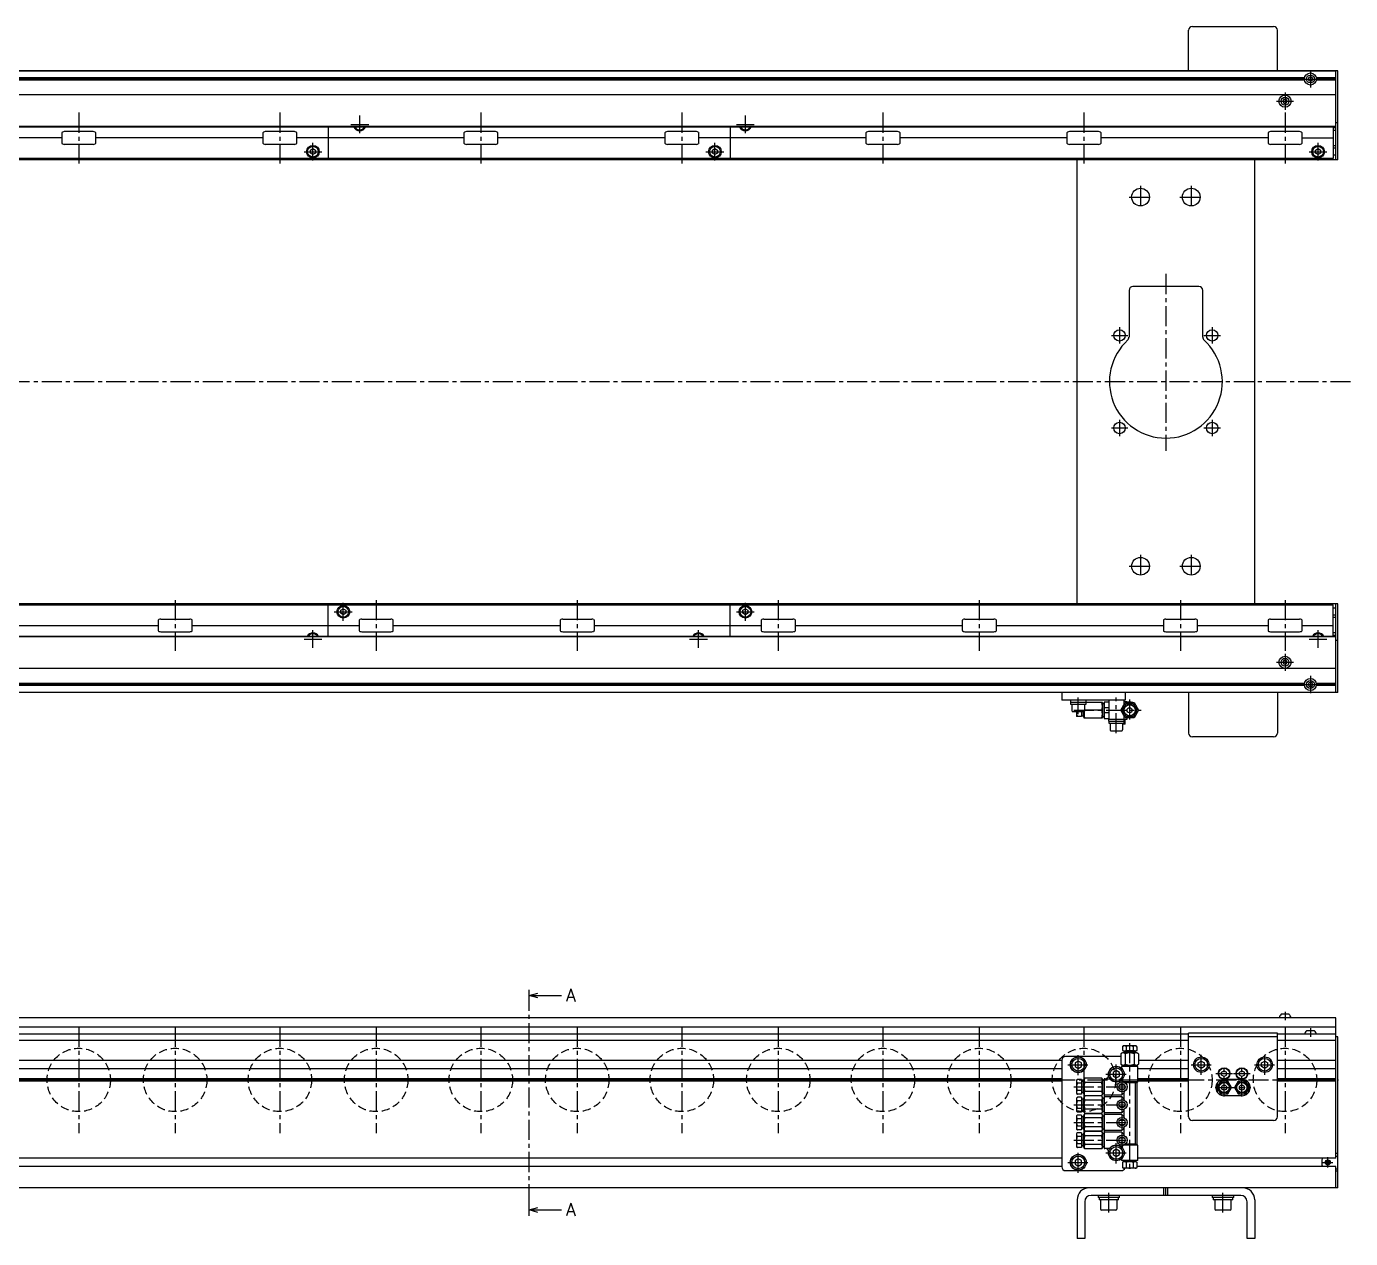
# Model space of a CAD drawing. Extents: x -10 to 3340, y -8 to 1001.
# Drawn here: x 1639 to 2683, y 28 to 983 of the extents above; entities that cross this region are included whole.
import ezdxf

# ---------------------------------------------------------------- set-up
doc = ezdxf.new("R2010")
doc.units = 0
doc.header["$LTSCALE"] = 0.5
doc.linetypes.add('CENTER', pattern=[50.8, 31.75, -6.35, 6.35, -6.35])
doc.linetypes.add('DASHED', pattern=[19.05, 12.7, -6.35])
for name, color, linetype in [('MSM_CENTER', 1, 'CENTER'), ('MSM_CONTINUOUS', 7, 'CONTINUOUS'), ('MSM_DASHED', 4, 'DASHED'), ('MSM_PART_NUMBER', 7, 'CONTINUOUS')]:
    doc.layers.add(name, color=color, linetype=linetype)
doc.styles.get("Standard").update_dxf_attribs({"font": 'txt.shx', "height": 10, "bigfont": 'bigfont.shx'})

# ---------------------------------------------------------------- blocks, each defined once
blk = doc.blocks.new('*U88')
at = {"layer": 'MSM_PART_NUMBER'}
blk.add_text('A', height=10, dxfattribs=at).set_placement((2064.3, 214.9))
blk = doc.blocks.new('*U89')
at = {"layer": 'MSM_PART_NUMBER'}
blk.add_text('A', height=10, dxfattribs=at).set_placement((2064.3, 45.9))

msp = doc.modelspace()

# ---------------------------------------------------------------- linework, layer by layer
at = {"layer": 'MSM_CENTER'}
for p, q in [((2644.5, 942), (2658, 942)), ((2651.2, 948.8), (2651.2, 935.3)), ((2631.2, 931.3), (2631.2, 917.8)), ((2624.5, 924.5), (2638, 924.5)), ((1680.2, 915.5), (1680.2, 875.5)), ((1838.8, 915.5), (1838.8, 875.5)), ((1901.7, 899.2), (1901.7, 913.2)), ((1997.2, 915.5), (1997.2, 875.5)), ((2155.7, 915.5), (2155.7, 875.5)), ((2205.8, 899.2), (2205.8, 913.2)), ((2314.2, 915.5), (2314.2, 875.5)), ((2472.7, 915.5), (2472.7, 875.5)), ((2631.2, 915.5), (2631.2, 875.5)), ((1894.8, 906.2), (1908.8, 906.2)), ((2198.8, 906.2), (2212.8, 906.2)), ((1864.8, 877.7), (1864.8, 891.8)), ((2181.8, 877.7), (2181.8, 891.8)), ((2657.3, 877.7), (2657.3, 891.8)), ((1857.8, 884.7), (1871.8, 884.7)), ((2174.7, 884.7), (2188.8, 884.7)), ((2650.2, 884.7), (2664.3, 884.7)), ((2517.3, 857.9), (2517.3, 839.9)), ((2557.3, 857.9), (2557.3, 839.9)), ((2508.3, 848.9), (2526.3, 848.9)), ((2548.3, 848.9), (2566.3, 848.9)), ((2537.3, 788.4), (2537.3, 648.9)), ((2500.7, 746.4), (2500.7, 733.4)), ((2573.8, 746.4), (2573.8, 733.4)), ((2494.3, 739.9), (2507.3, 739.9)), ((2567.3, 739.9), (2580.3, 739.9)), ((2682.9, 703.4), (359.8, 703.4)), ((2500.7, 673.4), (2500.7, 660.4)), ((2573.8, 673.4), (2573.8, 660.4)), ((2494.3, 666.9), (2507.3, 666.9)), ((2567.3, 666.9), (2580.3, 666.9)), ((2517.3, 566.9), (2517.3, 548.9)), ((2557.3, 566.9), (2557.3, 548.9)), ((2508.3, 557.9), (2526.3, 557.9)), ((2548.3, 557.9), (2566.3, 557.9)), ((1756.2, 531.3), (1756.2, 491.3)), ((1881.7, 522), (1895.8, 522)), ((1888.8, 515), (1888.8, 529)), ((1914.7, 531.3), (1914.7, 491.3)), ((2073.2, 531.3), (2073.2, 491.3)), ((2198.8, 522), (2212.8, 522)), ((2205.8, 515), (2205.8, 529)), ((2231.7, 531.3), (2231.7, 491.3)), ((2390.2, 531.3), (2390.2, 491.3)), ((2548.7, 531.3), (2548.7, 491.3)), ((2631.2, 531.3), (2631.2, 491.3)), ((1864.8, 493.5), (1864.8, 507.5)), ((2168.8, 493.5), (2168.8, 507.5)), ((2657.3, 493.5), (2657.3, 507.5)), ((1857.8, 500.5), (1871.8, 500.5)), ((2161.8, 500.5), (2175.8, 500.5)), ((2650.2, 500.5), (2664.3, 500.5)), ((2624.5, 482.2), (2638, 482.2)), ((2631.2, 489), (2631.2, 475.5)), ((2651.2, 471.5), (2651.2, 458)), ((2644.5, 464.7), (2658, 464.7)), ((2468.2, 441.3), (2468.2, 454.4)), ((2498.2, 426.3), (2498.2, 454.4)), ((2508.7, 452.9), (2508.7, 435.9)), ((2464.7, 444.4), (2517.7, 444.4)), ((2035.2, 55), (2035.2, 215)), ((2631.2, 206.8), (2631.2, 200)), ((1680.2, 195), (1680.2, 111)), ((1756.2, 195), (1756.2, 111)), ((1838.8, 195), (1838.8, 111)), ((1914.7, 195), (1914.7, 111)), ((1997.2, 195), (1997.2, 111)), ((2073.2, 195), (2073.2, 111)), ((2155.7, 195), (2155.7, 111)), ((2231.7, 195), (2231.7, 111)), ((2314.2, 195), (2314.2, 111)), ((2390.2, 195), (2390.2, 111)), ((2472.7, 195), (2472.7, 111)), ((2548.7, 195), (2548.7, 111)), ((2631.2, 195), (2631.2, 111)), ((2651.2, 193.8), (2651.2, 187)), ((2508.7, 182), (2508.7, 81.5)), ((2468.2, 156.7), (2468.2, 173.3)), ((2565.2, 156.9), (2565.2, 173.1)), ((2615.2, 156.9), (2615.2, 173.1)), ((2460, 165), (2476.5, 165)), ((2490, 157.5), (2506.5, 157.5)), ((2498.2, 149.2), (2498.2, 165.8)), ((2557.1, 165), (2573.3, 165)), ((2576.7, 158), (2589.8, 158)), ((2583.2, 140), (2583.2, 164.6)), ((2590.7, 158), (2603.8, 158)), ((2597.2, 140), (2597.2, 164.6)), ((2607.1, 165), (2623.3, 165)), ((367.2, 153), (2673.3, 153)), ((2464.7, 147.5), (2508.7, 147.5)), ((2502.7, 141.5), (2502.7, 153.5)), ((2576.2, 147), (2604.3, 147)), ((2502.7, 127.5), (2502.7, 139.5)), ((2464.7, 133.5), (2508.7, 133.5)), ((2502.7, 113.5), (2502.7, 125.5)), ((2464.7, 119.5), (2508.7, 119.5)), ((2464.7, 105.5), (2508.7, 105.5)), ((2502.7, 99.5), (2502.7, 111.5)), ((2468.2, 79.7), (2468.2, 96.3)), ((2490, 95.5), (2506.5, 95.5)), ((2498.2, 87.2), (2498.2, 103.8)), ((2460, 88), (2476.5, 88)), ((2660.8, 88), (2668.9, 88)), ((2664.9, 84), (2664.9, 92)), ((2492.3, 48.4), (2492.3, 64)), ((2582.3, 48.4), (2582.3, 64))]:
    msp.add_line(p, q, dxfattribs=at)
at = {"layer": 'MSM_CONTINUOUS'}
for p, q in [((2558.2, 983.4), (2622.2, 983.4)), ((2555.2, 948.4), (2555.2, 980.4)), ((2625.2, 948.4), (2625.2, 980.4)), ((2672.9, 948.4), (370.7, 948.4)), ((2671.2, 948.3), (372.2, 948.3)), ((2646.6, 942.9), (396.9, 942.9)), ((2646.6, 941.2), (396.9, 941.2)), ((2646.5, 942), (397, 942)), ((2651.2, 943.8), (2649.8, 942.9)), ((2649.8, 942.9), (2649.8, 941.2)), ((2649.8, 941.2), (2651.2, 940.3)), ((2652.8, 942.9), (2651.2, 943.8)), ((2651.2, 940.3), (2652.8, 941.2)), ((2652.8, 941.2), (2652.8, 942.9)), ((2671.2, 942.9), (2655.9, 942.9)), ((2671.2, 941.2), (2655.9, 941.2)), ((2671.2, 942), (2656, 942)), ((2671.2, 878.4), (2671.2, 948.4)), ((2672.9, 878.4), (2672.9, 948.4)), ((2671.2, 929.5), (372.2, 929.5)), ((2630.4, 926), (2629.5, 924.5)), ((2629.5, 924.5), (2630.4, 923)), ((2630.4, 926), (2632.1, 926)), ((2630.4, 923), (2632.1, 923)), ((2633, 924.5), (2632.1, 926)), ((2632.1, 923), (2633, 924.5)), ((2671.2, 904.1), (372.2, 904.1)), ((2671.2, 904.5), (422.2, 904.5)), ((1666.8, 899.5), (1666.8, 891.5)), ((1691.7, 900.5), (1668.8, 900.5)), ((1693.7, 891.5), (1693.7, 899.5)), ((1825.3, 899.5), (1825.3, 891.5)), ((1850.2, 900.5), (1827.3, 900.5)), ((1852.2, 891.5), (1852.2, 899.5)), ((1876.8, 904.1), (1876.8, 879.4)), ((1901.7, 903.9), (1901.4, 904.1)), ((1902.1, 904.1), (1901.7, 903.9)), ((1983.8, 899.5), (1983.8, 891.5)), ((2008.7, 900.5), (1985.8, 900.5)), ((2010.7, 891.5), (2010.7, 899.5)), ((2142.3, 899.5), (2142.3, 891.5)), ((2167.2, 900.5), (2144.3, 900.5)), ((2169.2, 891.5), (2169.2, 899.5)), ((2193.8, 904.1), (2193.8, 879.4)), ((2205.8, 903.9), (2205.4, 904.1)), ((2206.1, 904.1), (2205.8, 903.9)), ((2300.8, 899.5), (2300.8, 891.5)), ((2325.7, 900.5), (2302.8, 900.5)), ((2327.7, 891.5), (2327.7, 899.5)), ((2459.3, 899.5), (2459.3, 891.5)), ((2484.2, 900.5), (2461.3, 900.5)), ((2486.2, 891.5), (2486.2, 899.5)), ((2617.8, 899.5), (2617.8, 891.5)), ((2642.7, 900.5), (2619.8, 900.5)), ((2644.7, 891.5), (2644.7, 899.5)), ((2669.3, 904.1), (2669.3, 879.4)), ((2671.2, 903.4), (2669.3, 903.4)), ((2671.2, 901.4), (2669.3, 901.4)), ((2672.9, 907.4), (2671.2, 907.4)), ((1666.8, 895.5), (1535.2, 895.5)), ((1691.7, 890.5), (1668.8, 890.5)), ((1825.3, 895.5), (1693.7, 895.5)), ((1850.2, 890.5), (1827.3, 890.5)), ((1983.8, 895.5), (1852.2, 895.5)), ((2008.7, 890.5), (1985.8, 890.5)), ((2142.3, 895.5), (2010.7, 895.5)), ((2167.2, 890.5), (2144.3, 890.5)), ((2300.8, 895.5), (2169.2, 895.5)), ((2325.7, 890.5), (2302.8, 890.5)), ((2459.3, 895.5), (2327.7, 895.5)), ((2484.2, 890.5), (2461.3, 890.5)), ((2617.8, 895.5), (2486.2, 895.5)), ((2642.7, 890.5), (2619.8, 890.5)), ((2644.7, 895.5), (2669.3, 895.5)), ((2671.2, 889.4), (2669.3, 889.4)), ((2671.2, 887.4), (2669.3, 887.4)), ((2669.3, 879.4), (450.3, 879.4)), ((2672.9, 878.4), (450.3, 878.4)), ((1862.8, 885.9), (1864.8, 887.1)), ((1862.8, 883.6), (1862.8, 885.9)), ((1864.8, 882.4), (1862.8, 883.6)), ((1864.8, 887.1), (1866.8, 885.9)), ((1866.8, 883.6), (1864.8, 882.4)), ((1866.8, 885.9), (1866.8, 883.6)), ((2179.8, 885.9), (2181.8, 887.1)), ((2179.8, 883.6), (2179.8, 885.9)), ((2181.8, 882.4), (2179.8, 883.6)), ((2181.8, 887.1), (2183.8, 885.9)), ((2183.8, 883.6), (2181.8, 882.4)), ((2183.8, 885.9), (2183.8, 883.6)), ((2467.3, 528.4), (2467.3, 878.4)), ((2607.3, 528.4), (2607.3, 878.4)), ((2655.2, 885.9), (2657.3, 887.1)), ((2655.2, 883.6), (2655.2, 885.9)), ((2657.3, 882.4), (2655.2, 883.6)), ((2657.3, 887.1), (2659.3, 885.9)), ((2659.3, 883.6), (2657.3, 882.4)), ((2659.3, 885.9), (2659.3, 883.6)), ((2671.2, 881.9), (2669.3, 881.9)), ((2508.3, 775.4), (2508.3, 738.5)), ((2563.3, 778.4), (2511.3, 778.4)), ((2566.3, 738.5), (2566.3, 775.4)), ((2672.9, 528.4), (450.3, 528.4)), ((450.3, 527.4), (2669.3, 527.4)), ((1876.8, 502.6), (1876.8, 527.4)), ((1886.8, 523.2), (1888.8, 524.4)), ((1886.8, 520.9), (1886.8, 523.2)), ((1888.8, 524.4), (1890.8, 523.2)), ((1890.8, 523.2), (1890.8, 520.9)), ((2193.8, 502.6), (2193.8, 527.4)), ((2203.8, 523.2), (2205.8, 524.4)), ((2203.8, 520.9), (2203.8, 523.2)), ((2205.8, 524.4), (2207.8, 523.2)), ((2207.8, 523.2), (2207.8, 520.9)), ((2669.3, 502.6), (2669.3, 527.4)), ((2671.2, 524.9), (2669.3, 524.9)), ((2671.2, 458.4), (2671.2, 528.4)), ((2672.9, 458.4), (2672.9, 528.4)), ((1742.8, 515.3), (1742.8, 507.3)), ((1744.8, 516.3), (1767.7, 516.3)), ((1769.7, 507.3), (1769.7, 515.3)), ((1888.8, 519.7), (1886.8, 520.9)), ((1890.8, 520.9), (1888.8, 519.7)), ((1901.3, 515.3), (1901.3, 507.3)), ((1903.3, 516.3), (1926.2, 516.3)), ((1928.2, 507.3), (1928.2, 515.3)), ((2059.8, 515.3), (2059.8, 507.3)), ((2061.8, 516.3), (2084.7, 516.3)), ((2086.7, 507.3), (2086.7, 515.3)), ((2205.8, 519.7), (2203.8, 520.9)), ((2207.8, 520.9), (2205.8, 519.7)), ((2218.3, 515.3), (2218.3, 507.3)), ((2220.3, 516.3), (2243.2, 516.3)), ((2245.2, 507.3), (2245.2, 515.3)), ((2376.8, 515.3), (2376.8, 507.3)), ((2378.8, 516.3), (2401.7, 516.3)), ((2403.7, 507.3), (2403.7, 515.3)), ((2535.3, 515.3), (2535.3, 507.3)), ((2537.3, 516.3), (2560.2, 516.3)), ((2562.2, 507.3), (2562.2, 515.3)), ((2617.8, 515.3), (2617.8, 507.3)), ((2619.8, 516.3), (2642.7, 516.3)), ((2644.7, 507.3), (2644.7, 515.3)), ((2671.2, 519.4), (2669.3, 519.4)), ((2671.2, 517.4), (2669.3, 517.4)), ((2671.2, 502.6), (372.2, 502.6)), ((2671.2, 502.2), (422.2, 502.2)), ((1611.2, 511.3), (1742.8, 511.3)), ((1744.8, 506.3), (1767.7, 506.3)), ((1769.7, 511.3), (1901.3, 511.3)), ((1864.4, 502.6), (1864.8, 502.9)), ((1864.8, 502.9), (1865.1, 502.6)), ((1903.3, 506.3), (1926.2, 506.3)), ((1928.2, 511.3), (2059.8, 511.3)), ((2061.8, 506.3), (2084.7, 506.3)), ((2086.7, 511.3), (2218.3, 511.3)), ((2168.4, 502.6), (2168.8, 502.9)), ((2168.8, 502.9), (2169.1, 502.6)), ((2220.3, 506.3), (2243.2, 506.3)), ((2245.2, 511.3), (2376.8, 511.3)), ((2378.8, 506.3), (2401.7, 506.3)), ((2403.7, 511.3), (2535.3, 511.3)), ((2537.3, 506.3), (2560.2, 506.3)), ((2562.2, 511.3), (2617.8, 511.3)), ((2619.8, 506.3), (2642.7, 506.3)), ((2644.7, 511.3), (2669.3, 511.3)), ((2656.9, 502.6), (2657.3, 502.9)), ((2657.3, 502.9), (2657.6, 502.6)), ((2671.2, 505.4), (2669.3, 505.4)), ((2671.2, 503.4), (2669.3, 503.4)), ((2672.9, 499.4), (2671.2, 499.4)), ((2630.4, 483.7), (2629.5, 482.2)), ((2629.5, 482.2), (2630.4, 480.7)), ((2632.1, 483.7), (2630.4, 483.7)), ((2632.1, 480.7), (2630.4, 480.7)), ((2633, 482.2), (2632.1, 483.7)), ((2632.1, 480.7), (2633, 482.2)), ((2671.2, 477.2), (372.2, 477.2)), ((2646.6, 465.6), (396.9, 465.6)), ((2646.6, 463.9), (396.9, 463.9)), ((2646.5, 464.7), (397, 464.7)), ((2651.2, 466.5), (2649.8, 465.6)), ((2649.8, 465.6), (2649.8, 463.9)), ((2649.8, 463.9), (2651.2, 463)), ((2652.8, 465.6), (2651.2, 466.5)), ((2651.2, 463), (2652.8, 463.9)), ((2652.8, 463.9), (2652.8, 465.6)), ((2671.2, 465.6), (2655.9, 465.6)), ((2671.2, 463.9), (2655.9, 463.9)), ((2671.2, 464.7), (2656, 464.7)), ((2672.9, 458.4), (370.7, 458.4)), ((2671.2, 458.4), (372.2, 458.4)), ((2455.2, 458.4), (2455.2, 452.4)), ((2505.2, 452.4), (2455.2, 452.4)), ((2462, 452.4), (2462, 450.8)), ((2462, 450.8), (2474.5, 450.8)), ((2462.2, 450.8), (2462.2, 449.3)), ((2462.2, 449.3), (2474.4, 449.3)), ((2463.2, 449.3), (2463.2, 443.8)), ((2473.3, 443.8), (2473.3, 449.3)), ((2474.4, 449.3), (2474.4, 450.8)), ((2487.2, 450.4), (2474.4, 450.4)), ((2474.5, 450.8), (2474.5, 452.4)), ((2487.2, 450.4), (2487.2, 438.4)), ((2488.7, 449.4), (2487.2, 449.4)), ((2492.3, 450.9), (2488.7, 450.9)), ((2488.7, 450.9), (2488.7, 437.9)), ((2492.3, 452.4), (2492.3, 437.4)), ((2501.8, 444.4), (2505.3, 450.4)), ((2503, 444.4), (2505.9, 449.4)), ((2504.3, 448.6), (2504.3, 452.4)), ((2504.3, 451.4), (2506.8, 451.4)), ((2505.2, 458.4), (2505.2, 452.4)), ((2505.3, 450.4), (2512.2, 450.4)), ((2505.9, 449.4), (2511.6, 449.4)), ((2506.8, 450.6), (2506.8, 451.4)), ((2511.6, 449.4), (2514.5, 444.4)), ((2512.2, 450.4), (2515.7, 444.4)), ((2555.2, 458.4), (2555.2, 426.4)), ((2625.2, 458.4), (2625.2, 426.4)), ((2463.8, 443.3), (2472.7, 443.3)), ((2466.7, 443.3), (2466.7, 440)), ((2470.7, 439.4), (2466.9, 439.4)), ((2470.7, 443.3), (2470.7, 439.4)), ((2470.7, 440.1), (2472.2, 440.1)), ((2472.2, 443.3), (2472.2, 439.4)), ((2472.2, 439.4), (2472.7, 439.4)), ((2472.7, 443.3), (2472.7, 438.4)), ((2486.7, 444.4), (2473.3, 444.4)), ((2487.2, 439.4), (2488.7, 439.4)), ((2492.3, 446.4), (2488.7, 446.4)), ((2492.3, 442.4), (2488.7, 442.4)), ((2505.3, 438.4), (2501.8, 444.4)), ((2505.9, 439.4), (2503, 444.4)), ((2504.3, 437.4), (2504.3, 440.2)), ((2511.6, 439.4), (2505.9, 439.4)), ((2514.5, 444.4), (2511.6, 439.4)), ((2515.7, 444.4), (2512.2, 438.4)), ((2472.7, 438.4), (2487.2, 438.4)), ((2488.7, 437.9), (2492.3, 437.9)), ((2492, 437.4), (2506.8, 437.4)), ((2492, 437.4), (2492, 435.8)), ((2492, 435.8), (2504.5, 435.8)), ((2492.2, 435.8), (2492.2, 434.3)), ((2492.2, 434.3), (2504.4, 434.3)), ((2493.3, 434.3), (2493.3, 428.9)), ((2493.9, 428.3), (2502.6, 428.3)), ((2503.3, 428.9), (2503.3, 434.3)), ((2505.2, 433.4), (2503.3, 433.4)), ((2504.4, 434.3), (2504.4, 435.8)), ((2504.5, 435.8), (2504.5, 437.4)), ((2504.5, 436.4), (2504.7, 436.4)), ((2504.7, 433.4), (2504.7, 436.4)), ((2512.2, 438.4), (2505.3, 438.4)), ((2505.2, 433.4), (2505.2, 437.4)), ((2506.8, 437.4), (2506.8, 438.4)), ((2622.2, 423.4), (2558.2, 423.4)), ((2035.2, 215), (2035.2, 224)), ((2035.2, 219.5), (2042.2, 221.4)), ((2035.2, 219.5), (2060.9, 219.5)), ((2042.2, 217.6), (2035.2, 219.5)), ((2671.2, 202), (372.2, 202)), ((2634.4, 204.8), (2628.1, 204.8)), ((2671.2, 91.3), (2671.2, 202)), ((2671.2, 194.6), (674.4, 194.6)), ((2555.2, 189), (676.6, 189)), ((2625.2, 190), (2555.2, 190)), ((2555.2, 124), (2555.2, 190)), ((2625.2, 124), (2625.2, 190)), ((2671.2, 189), (2625.2, 189)), ((2654.4, 191.8), (2648.1, 191.8)), ((2555.2, 184), (678.6, 184)), ((2503, 179.2), (2503, 176.3)), ((2513.2, 180), (2504.4, 180)), ((2505.9, 179.2), (2505.9, 176.3)), ((2511.6, 179.2), (2511.6, 176.3)), ((2514.5, 179.2), (2514.5, 176.3)), ((2625.2, 187), (2555.2, 187)), ((2671.2, 184), (2625.2, 184)), ((2672.9, 187), (2671.2, 187)), ((2672.9, 68), (2672.9, 187)), ((2455.2, 168.3), (667.2, 168.3)), ((2455.2, 168.5), (2455.2, 84.5)), ((2501.8, 171.5), (2458.2, 171.5)), ((2468.2, 167.9), (2465.7, 166.4)), ((2470.7, 166.4), (2468.2, 167.9)), ((2501.8, 173.5), (2501.8, 165.5)), ((2513.9, 174.5), (2503.5, 174.5)), ((2504.5, 176), (2504.5, 174.5)), ((2504.5, 176), (2513, 176)), ((2505.3, 173.5), (2505.3, 165.5)), ((2512.2, 173.5), (2512.2, 165.5)), ((2513, 174.5), (2513, 176)), ((2515.7, 173.5), (2515.7, 165.5)), ((2555.2, 168.3), (2515.7, 168.3)), ((2562.7, 166.4), (2565.2, 167.9)), ((2565.2, 167.9), (2567.7, 166.4)), ((2612.7, 166.4), (2615.2, 167.9)), ((2615.2, 167.9), (2617.7, 166.4)), ((2671.2, 168.3), (2625.2, 168.3)), ((2455.2, 161.8), (682.2, 161.8)), ((2465.7, 166.4), (2465.7, 163.6)), ((2465.7, 163.6), (2468.2, 162.1)), ((2468.2, 162.1), (2470.7, 163.6)), ((2470.7, 163.6), (2470.7, 166.4)), ((2498.2, 160.4), (2495.7, 158.9)), ((2495.7, 158.9), (2495.7, 156.1)), ((2500.7, 158.9), (2498.2, 160.4)), ((2500.7, 156.1), (2500.7, 158.9)), ((2502.2, 163.5), (2502.2, 162.3)), ((2515.2, 163.5), (2502.2, 163.5)), ((2513.9, 164.5), (2503.5, 164.5)), ((2503.7, 164.5), (2503.7, 163.5)), ((2513.7, 163.5), (2513.7, 164.5)), ((2515.2, 151.5), (2515.2, 163.5)), ((2555.2, 161.8), (2515.2, 161.8)), ((2562.7, 163.6), (2562.7, 166.4)), ((2565.2, 162.1), (2562.7, 163.6)), ((2567.7, 163.6), (2565.2, 162.1)), ((2567.7, 163.6), (2567.7, 166.4)), ((2581.2, 159.2), (2583.2, 160.3)), ((2581.2, 156.8), (2581.2, 159.2)), ((2583.2, 155.7), (2581.2, 156.8)), ((2583.2, 160.3), (2585.2, 159.2)), ((2585.2, 156.8), (2583.2, 155.7)), ((2585.2, 156.8), (2585.2, 159.2)), ((2595.2, 159.2), (2597.2, 160.3)), ((2595.2, 156.8), (2595.2, 159.2)), ((2597.2, 155.7), (2595.2, 156.8)), ((2597.2, 160.3), (2599.2, 159.2)), ((2599.2, 156.8), (2597.2, 155.7)), ((2599.2, 156.8), (2599.2, 159.2)), ((2612.7, 163.6), (2612.7, 166.4)), ((2615.2, 162.1), (2612.7, 163.6)), ((2617.7, 163.6), (2615.2, 162.1)), ((2617.7, 163.6), (2617.7, 166.4)), ((2671.2, 161.8), (2625.2, 161.8)), ((2455.2, 153.9), (682.2, 153.9)), ((2455.2, 153), (682.2, 153)), ((2455.2, 152.1), (682.2, 152.1)), ((2466.7, 151.9), (2466.7, 143.1)), ((2470.7, 153.3), (2467.5, 153.3)), ((2470.7, 150.4), (2467.5, 150.4)), ((2470.7, 153.3), (2470.7, 141.7)), ((2472.2, 151.8), (2470.7, 151.8)), ((2472.7, 152.5), (2472.2, 152.5)), ((2472.2, 152.5), (2472.2, 142.5)), ((2473.3, 154.4), (2472.7, 153.5)), ((2472.7, 153.5), (2472.7, 141.5)), ((2486.7, 154.4), (2473.3, 154.4)), ((2486.7, 151), (2473.3, 151)), ((2487.2, 153.5), (2486.7, 154.4)), ((2487.2, 153.5), (2487.2, 141.5)), ((2488.7, 152.5), (2487.2, 152.5)), ((2488.7, 154), (2488.7, 99)), ((2489.2, 154), (2488.7, 154)), ((2493.3, 153.7), (2488.7, 153.7)), ((2495.7, 156.1), (2498.2, 154.6)), ((2498.2, 154.6), (2500.7, 156.1)), ((2504.7, 149), (2500.7, 149)), ((2502.5, 153), (2502.5, 151.5)), ((2503.6, 151.5), (2503.8, 151.4)), ((2515.2, 151.5), (2503.6, 151.5)), ((2513.3, 150.6), (2505.2, 150.6)), ((2513.3, 150.6), (2514.7, 151.4)), ((2513.3, 102.4), (2513.3, 150.6)), ((2514.7, 101.6), (2514.7, 151.4)), ((2514.8, 151.2), (2515.2, 151.5)), ((2555.2, 153.9), (2515.2, 153.9)), ((2555.2, 153), (2515.2, 153)), ((2555.2, 152.1), (2515.2, 152.1)), ((2580.3, 152), (2577.4, 147)), ((2577.4, 147), (2580.3, 142)), ((2577.7, 150.5), (2577.7, 147.5)), ((2577.7, 146.5), (2577.7, 143.5)), ((2578.6, 147), (2580.9, 151)), ((2580.9, 143), (2578.6, 147)), ((2586.2, 152), (2580.3, 152)), ((2580.9, 151), (2585.6, 151)), ((2584.2, 153.5), (2596.3, 153.5)), ((2585.6, 151), (2587.9, 147)), ((2587.9, 147), (2585.6, 143)), ((2589.1, 147), (2586.2, 152)), ((2586.2, 142), (2589.1, 147)), ((2594.3, 152), (2591.4, 147)), ((2591.4, 147), (2594.3, 142)), ((2592.6, 147), (2594.9, 151)), ((2594.9, 143), (2592.6, 147)), ((2600.2, 152), (2594.3, 152)), ((2594.9, 151), (2599.6, 151)), ((2599.6, 151), (2601.9, 147)), ((2601.9, 147), (2599.6, 143)), ((2603.1, 147), (2600.2, 152)), ((2600.2, 142), (2603.1, 147)), ((2602.7, 147.5), (2602.7, 150.5)), ((2603.1, 149.8), (2602.7, 149.5)), ((2602.7, 143.5), (2602.7, 146.5)), ((2602.8, 149.8), (2603, 150)), ((2671.2, 153.9), (2625.2, 153.9)), ((2671.2, 153), (2625.2, 153)), ((2671.2, 152.1), (2625.2, 152.1)), ((2466.7, 137.9), (2466.7, 129.1)), ((2470.7, 144.6), (2467.5, 144.6)), ((2470.7, 141.7), (2467.5, 141.7)), ((2470.7, 139.3), (2467.5, 139.3)), ((2470.7, 136.4), (2467.5, 136.4)), ((2470.7, 143.3), (2472.2, 143.3)), ((2470.7, 139.3), (2470.7, 127.7)), ((2472.2, 137.8), (2470.7, 137.8)), ((2472.2, 142.5), (2472.7, 142.5)), ((2472.7, 138.5), (2472.2, 138.5)), ((2472.2, 138.5), (2472.2, 128.5)), ((2472.7, 141.5), (2473.3, 140.6)), ((2473.3, 140.4), (2472.7, 139.5)), ((2472.7, 139.5), (2472.7, 127.5)), ((2486.7, 144), (2473.3, 144)), ((2486.7, 140.6), (2473.3, 140.6)), ((2486.7, 140.4), (2473.3, 140.4)), ((2486.7, 137), (2473.3, 137)), ((2486.7, 140.6), (2487.2, 141.5)), ((2487.2, 139.5), (2486.7, 140.4)), ((2487.2, 142.5), (2488.7, 142.5)), ((2487.2, 139.5), (2487.2, 127.5)), ((2488.7, 138.5), (2487.2, 138.5)), ((2488.7, 141.3), (2502.5, 141.3)), ((2502.5, 139.7), (2488.7, 139.7)), ((2500.7, 146), (2504.7, 146)), ((2502.5, 143.5), (2502.5, 141.3)), ((2502.5, 139.7), (2502.5, 137.5)), ((2504.6, 143.9), (2504.2, 142.9)), ((2504.2, 142.9), (2504.2, 138.1)), ((2580.3, 142), (2586.2, 142)), ((2585.6, 143), (2580.9, 143)), ((2597.2, 140.5), (2583.2, 140.5)), ((2594.3, 142), (2600.2, 142)), ((2599.6, 143), (2594.9, 143)), ((2470.7, 130.6), (2467.5, 130.6)), ((2470.7, 127.7), (2467.5, 127.7)), ((2470.7, 125.3), (2467.5, 125.3)), ((2470.7, 129.3), (2472.2, 129.3)), ((2470.7, 125.3), (2470.7, 113.7)), ((2472.2, 128.5), (2472.7, 128.5)), ((2472.7, 127.5), (2473.3, 126.6)), ((2473.3, 126.4), (2472.7, 125.5)), ((2472.7, 125.5), (2472.7, 113.5)), ((2486.7, 130), (2473.3, 130)), ((2486.7, 126.6), (2473.3, 126.6)), ((2486.7, 126.4), (2473.3, 126.4)), ((2486.7, 126.6), (2487.2, 127.5)), ((2487.2, 125.5), (2486.7, 126.4)), ((2487.2, 128.5), (2488.7, 128.5)), ((2487.2, 125.5), (2487.2, 113.5)), ((2488.7, 127.3), (2502.5, 127.3)), ((2502.5, 125.7), (2488.7, 125.7)), ((2504.7, 135), (2500.7, 135)), ((2500.7, 132), (2504.7, 132)), ((2502.5, 129.5), (2502.5, 127.3)), ((2502.5, 125.7), (2502.5, 123.5)), ((2504.2, 128.9), (2504.2, 124.1)), ((2466.7, 123.9), (2466.7, 115.1)), ((2470.7, 122.4), (2467.5, 122.4)), ((2470.7, 116.6), (2467.5, 116.6)), ((2472.2, 123.8), (2470.7, 123.8)), ((2470.7, 115.3), (2472.2, 115.3)), ((2472.7, 124.5), (2472.2, 124.5)), ((2472.2, 124.5), (2472.2, 114.5)), ((2486.7, 123), (2473.3, 123)), ((2486.7, 116), (2473.3, 116)), ((2488.7, 124.5), (2487.2, 124.5)), ((2504.7, 121), (2500.7, 121)), ((2500.7, 118), (2504.7, 118)), ((2502.5, 115.5), (2502.5, 113.3)), ((2504.2, 114.9), (2504.2, 110.1)), ((2622.2, 121), (2558.2, 121)), ((2466.7, 109.9), (2466.7, 101.1)), ((2470.7, 113.7), (2467.5, 113.7)), ((2470.7, 111.3), (2467.5, 111.3)), ((2470.7, 108.4), (2467.5, 108.4)), ((2470.7, 111.3), (2470.7, 99.7)), ((2472.2, 109.8), (2470.7, 109.8)), ((2472.2, 114.5), (2472.7, 114.5)), ((2472.7, 110.5), (2472.2, 110.5)), ((2472.2, 110.5), (2472.2, 100.5)), ((2472.7, 113.5), (2473.3, 112.6)), ((2473.3, 112.4), (2472.7, 111.5)), ((2472.7, 111.5), (2472.7, 99.5)), ((2486.7, 112.6), (2473.3, 112.6)), ((2486.7, 112.4), (2473.3, 112.4)), ((2486.7, 109), (2473.3, 109)), ((2486.7, 112.6), (2487.2, 113.5)), ((2487.2, 111.5), (2486.7, 112.4)), ((2487.2, 114.5), (2488.7, 114.5)), ((2487.2, 111.5), (2487.2, 99.5)), ((2488.7, 110.5), (2487.2, 110.5)), ((2488.7, 113.3), (2502.5, 113.3)), ((2502.5, 111.7), (2488.7, 111.7)), ((2504.7, 107), (2500.7, 107)), ((2502.5, 111.7), (2502.5, 109.5)), ((2470.7, 102.6), (2467.5, 102.6)), ((2470.7, 99.7), (2467.5, 99.7)), ((2470.7, 101.3), (2472.2, 101.3)), ((2472.2, 100.5), (2472.7, 100.5)), ((2472.7, 99.5), (2473.3, 98.6)), ((2486.7, 102), (2473.3, 102)), ((2486.7, 98.6), (2473.3, 98.6)), ((2486.7, 98.6), (2487.2, 99.5)), ((2487.2, 100.5), (2488.7, 100.5)), ((2488.7, 99.3), (2493.3, 99.3)), ((2488.7, 99), (2489.2, 99)), ((2498.2, 98.4), (2495.7, 96.9)), ((2495.7, 96.9), (2495.7, 94.1)), ((2495.7, 94.1), (2498.2, 92.6)), ((2500.7, 96.9), (2498.2, 98.4)), ((2498.2, 92.6), (2500.7, 94.1)), ((2500.7, 104), (2504.7, 104)), ((2500.7, 94.1), (2500.7, 96.9)), ((2502.5, 101.5), (2502.5, 100)), ((2503.6, 101.5), (2503.8, 101.6)), ((2515.2, 101.5), (2503.6, 101.5)), ((2513.3, 102.4), (2505.2, 102.4)), ((2514.7, 101.6), (2513.3, 102.4)), ((2515.2, 101.5), (2514.7, 101.8)), ((2515.2, 89.5), (2515.2, 101.5)), ((2672.9, 95), (2671.2, 95)), ((2455.2, 84.8), (679.7, 84.8)), ((2455.2, 91.3), (682.2, 91.3)), ((2468.2, 90.9), (2465.7, 89.4)), ((2465.7, 89.4), (2465.7, 86.6)), ((2465.7, 86.6), (2468.2, 85.1)), ((2470.7, 89.4), (2468.2, 90.9)), ((2468.2, 85.1), (2470.7, 86.6)), ((2470.7, 86.6), (2470.7, 89.4)), ((2502.2, 90.7), (2502.2, 89.5)), ((2515.2, 89.5), (2502.2, 89.5)), ((2503.7, 88.5), (2503, 88.1)), ((2503, 88.1), (2503, 83.9)), ((2503, 83.9), (2503.7, 83.5)), ((2503.7, 89.5), (2503.7, 88.5)), ((2513.7, 88.5), (2503.7, 88.5)), ((2505.9, 88.1), (2505.9, 83.9)), ((2511.6, 88.1), (2511.6, 83.9)), ((2513.7, 88.5), (2513.7, 89.5)), ((2514.5, 88.1), (2513.7, 88.5)), ((2513.7, 83.5), (2514.5, 83.9)), ((2514.5, 88.1), (2514.5, 83.9)), ((2671.2, 84.8), (2514.5, 84.8)), ((2671.2, 91.3), (2515.2, 91.3)), ((2660.2, 90), (2660.2, 86)), ((2664.3, 89), (2663.7, 88)), ((2663.7, 88), (2664.3, 87)), ((2665.4, 89), (2664.3, 89)), ((2664.3, 87), (2665.4, 87)), ((2666, 88), (2665.4, 89)), ((2665.4, 87), (2666, 88)), ((2671.2, 93), (2672.9, 93)), ((2671.2, 68), (2671.2, 84.8)), ((2458.2, 81.5), (2502.2, 81.5)), ((2513.7, 83.5), (2503.7, 83.5)), ((2671.2, 83), (2672.9, 83)), ((2672.9, 81), (2671.2, 81)), ((2672.9, 68), (472.2, 68)), ((2535.8, 62), (2535.8, 68)), ((2537.3, 62), (2537.3, 68)), ((2538.8, 62), (2538.8, 68)), ((2035.2, 46), (2035.2, 55)), ((2035.2, 50.5), (2042.2, 52.4)), ((2467.3, 58.5), (2467.3, 28)), ((2473.3, 57), (2473.3, 28)), ((2596.3, 62), (2478.3, 62)), ((2483.8, 62), (2483.8, 60.4)), ((2500.7, 60.4), (2483.8, 60.4)), ((2484.6, 60.4), (2484.6, 58.4)), ((2500, 58.4), (2484.6, 58.4)), ((2485.8, 58.4), (2485.8, 51.2)), ((2498.8, 51.2), (2498.8, 58.4)), ((2500, 58.4), (2500, 60.4)), ((2500.7, 60.4), (2500.7, 62)), ((2573.8, 62), (2573.8, 60.4)), ((2590.8, 60.4), (2573.8, 60.4)), ((2574.6, 60.4), (2574.6, 58.4)), ((2590, 58.4), (2574.6, 58.4)), ((2575.8, 58.4), (2575.8, 51.2)), ((2588.8, 51.2), (2588.8, 58.4)), ((2590, 58.4), (2590, 60.4)), ((2590.8, 60.4), (2590.8, 62)), ((2601.3, 28), (2601.3, 57)), ((2607.3, 58.5), (2607.3, 28)), ((2042.2, 48.6), (2035.2, 50.5)), ((2035.2, 50.5), (2060.9, 50.5)), ((2497.9, 50.4), (2486.6, 50.4)), ((2587.9, 50.4), (2576.6, 50.4)), ((2473.3, 28), (2467.3, 28)), ((2607.3, 28), (2601.3, 28))]:
    msp.add_line(p, q, dxfattribs=at)
for centre, radius in [((2651.2, 942), 4.75), ((2651.2, 942), 3.13), ((2631.2, 924.5), 4.75), ((2631.2, 924.5), 3.13), ((1864.8, 884.7), 5), ((1864.8, 884.7), 4.25), ((2181.8, 884.7), 5), ((2181.8, 884.7), 4.25), ((2657.3, 884.7), 5), ((2657.3, 884.7), 4.25), ((2517.3, 848.9), 7), ((2557.3, 848.9), 7), ((2500.7, 739.9), 4.5), ((2573.8, 739.9), 4.5), ((2500.7, 666.9), 4.5), ((2573.8, 666.9), 4.5), ((2517.3, 557.9), 7), ((2557.3, 557.9), 7), ((1888.8, 522), 5), ((1888.8, 522), 4.25), ((2205.8, 522), 5), ((2205.8, 522), 4.25), ((2631.2, 482.2), 4.75), ((2631.2, 482.2), 3.13), ((2651.2, 464.7), 4.75), ((2651.2, 464.7), 3.13), ((2508.7, 444.4), 4.4), ((2508.7, 444.4), 2), ((2468.2, 165), 6.25), ((2468.2, 165), 6.1), ((2468.2, 165), 5), ((2565.2, 165), 6.1), ((2565.2, 165), 5), ((2615.2, 165), 6.1), ((2615.2, 165), 5), ((2498.2, 157.5), 6.25), ((2498.2, 157.5), 6.1), ((2498.2, 157.5), 5), ((2583.2, 158), 4.6), ((2583.2, 158), 4.25), ((2597.2, 158), 4.6), ((2597.2, 158), 4.25), ((2502.7, 147.5), 4), ((2502.7, 147.5), 2.5), ((2583.2, 147), 3.9), ((2583.2, 147), 2), ((2597.2, 147), 3.9), ((2597.2, 147), 2), ((2502.7, 133.5), 4), ((2502.7, 133.5), 2.5), ((2502.7, 119.5), 4), ((2502.7, 119.5), 2.5), ((2502.7, 105.5), 4), ((2502.7, 105.5), 2.5), ((2468.2, 88), 6.25), ((2468.2, 88), 6.1), ((2498.2, 95.5), 6.25), ((2498.2, 95.5), 6.1), ((2498.2, 95.5), 5), ((2468.2, 88), 5), ((2664.9, 88), 2), ((2664.9, 88), 1.6)]:
    msp.add_circle(centre, radius, dxfattribs=at)
for centre, radius, start, end in [((2558.2, 980.4), 3, 90, 180), ((2622.2, 980.4), 3, 0, 90), ((1667.7, 899.4), 0.882, 115.5328, 172.1027), ((1668.8, 897.1), 3.41, 89.6687, 115.2454), ((1691.7, 897.1), 3.41, 64.7546, 90.3313), ((1692.8, 899.4), 0.882, 7.8973, 64.4672), ((1826.2, 899.4), 0.882, 115.5328, 172.1027), ((1827.3, 897.1), 3.41, 89.6687, 115.2454), ((1850.2, 897.1), 3.41, 64.7546, 90.3313), ((1851.3, 899.4), 0.882, 7.8973, 64.4672), ((1901.7, 906.2), 5, 204.8346, 335.1654), ((1901.7, 906.2), 4.25, 209.6116, 330.3884), ((1984.7, 899.4), 0.882, 115.5328, 172.1027), ((1985.8, 897.1), 3.41, 89.6687, 115.2454), ((2008.7, 897.1), 3.41, 64.7546, 90.3313), ((2009.8, 899.4), 0.882, 7.8973, 64.4672), ((2143.2, 899.4), 0.882, 115.5328, 172.1027), ((2144.3, 897.1), 3.41, 89.6687, 115.2454), ((2167.2, 897.1), 3.41, 64.7546, 90.3313), ((2168.3, 899.4), 0.882, 7.8973, 64.4672), ((2205.8, 906.2), 5, 204.8346, 335.1654), ((2205.8, 906.2), 4.25, 209.6116, 330.3884), ((2301.7, 899.4), 0.882, 115.5328, 172.1027), ((2302.8, 897.1), 3.41, 89.6687, 115.2454), ((2325.7, 897.1), 3.41, 64.7546, 90.3313), ((2326.8, 899.4), 0.882, 7.8973, 64.4672), ((2460.2, 899.4), 0.882, 115.5328, 172.1027), ((2461.3, 897.1), 3.41, 89.6687, 115.2454), ((2484.2, 897.1), 3.41, 64.7546, 90.3313), ((2485.3, 899.4), 0.882, 7.8973, 64.4672), ((2618.7, 899.4), 0.882, 115.5328, 172.1027), ((2619.8, 897.1), 3.41, 89.6687, 115.2454), ((2642.7, 897.1), 3.41, 64.7546, 90.3313), ((2643.8, 899.4), 0.882, 7.8973, 64.4672), ((1667.7, 891.6), 0.882, 187.8973, 244.4672), ((1668.8, 893.9), 3.41, 244.7546, 270.3313), ((1691.7, 893.9), 3.41, 269.6687, 295.2454), ((1692.8, 891.6), 0.882, 295.5328, 352.1027), ((1826.2, 891.6), 0.882, 187.8973, 244.4672), ((1827.3, 893.9), 3.41, 244.7546, 270.3313), ((1850.2, 893.9), 3.41, 269.6687, 295.2454), ((1851.3, 891.6), 0.882, 295.5328, 352.1027), ((1984.7, 891.6), 0.882, 187.8973, 244.4672), ((1985.8, 893.9), 3.41, 244.7546, 270.3313), ((2008.7, 893.9), 3.41, 269.6687, 295.2454), ((2009.8, 891.6), 0.882, 295.5328, 352.1027), ((2143.2, 891.6), 0.882, 187.8973, 244.4672), ((2144.3, 893.9), 3.41, 244.7546, 270.3313), ((2167.2, 893.9), 3.41, 269.6687, 295.2454), ((2168.3, 891.6), 0.882, 295.5328, 352.1027), ((2301.7, 891.6), 0.882, 187.8973, 244.4672), ((2302.8, 893.9), 3.41, 244.7546, 270.3313), ((2325.7, 893.9), 3.41, 269.6687, 295.2454), ((2326.8, 891.6), 0.882, 295.5328, 352.1027), ((2460.2, 891.6), 0.882, 187.8973, 244.4672), ((2461.3, 893.9), 3.41, 244.7546, 270.3313), ((2484.2, 893.9), 3.41, 269.6687, 295.2454), ((2485.3, 891.6), 0.882, 295.5328, 352.1027), ((2618.7, 891.6), 0.882, 187.8973, 244.4672), ((2619.8, 893.9), 3.41, 244.7546, 270.3313), ((2642.7, 893.9), 3.41, 269.6687, 295.2454), ((2643.8, 891.6), 0.882, 295.5328, 352.1027), ((2511.3, 775.4), 3, 90, 180), ((2563.3, 775.4), 3, 0, 90), ((2537.3, 703.4), 44.5, 132.3521, 47.6479), ((2505.2, 738.5), 3, 312.3521, 360), ((2569.3, 738.5), 3, 180, 227.6479), ((1743.7, 515.2), 0.882, 115.5328, 172.1027), ((1744.8, 512.9), 3.41, 89.6687, 115.2454), ((1767.7, 512.9), 3.41, 64.7546, 90.3313), ((1768.8, 515.2), 0.882, 7.8973, 64.4672), ((1902.2, 515.2), 0.882, 115.5328, 172.1027), ((1903.3, 512.9), 3.41, 89.6687, 115.2454), ((1926.2, 512.9), 3.41, 64.7546, 90.3313), ((1927.3, 515.2), 0.882, 7.8973, 64.4672), ((2060.7, 515.2), 0.882, 115.5328, 172.1027), ((2061.8, 512.9), 3.41, 89.6687, 115.2454), ((2084.7, 512.9), 3.41, 64.7546, 90.3313), ((2085.8, 515.2), 0.882, 7.8973, 64.4672), ((2219.2, 515.2), 0.882, 115.5328, 172.1027), ((2220.3, 512.9), 3.41, 89.6687, 115.2454), ((2243.2, 512.9), 3.41, 64.7546, 90.3313), ((2244.3, 515.2), 0.882, 7.8973, 64.4672), ((2377.7, 515.2), 0.882, 115.5328, 172.1027), ((2378.8, 512.9), 3.41, 89.6687, 115.2454), ((2401.7, 512.9), 3.41, 64.7546, 90.3313), ((2402.8, 515.2), 0.882, 7.8973, 64.4672), ((2536.2, 515.2), 0.882, 115.5328, 172.1027), ((2537.3, 512.9), 3.41, 89.6687, 115.2454), ((2560.2, 512.9), 3.41, 64.7546, 90.3313), ((2561.3, 515.2), 0.882, 7.8973, 64.4672), ((2618.7, 515.2), 0.882, 115.5328, 172.1027), ((2619.8, 512.9), 3.41, 89.6687, 115.2454), ((2642.7, 512.9), 3.41, 64.7546, 90.3313), ((2643.8, 515.2), 0.882, 7.8973, 64.4672), ((1743.7, 507.4), 0.882, 187.8973, 244.4672), ((1744.8, 509.7), 3.41, 244.7546, 270.3313), ((1767.7, 509.7), 3.41, 269.6687, 295.2454), ((1768.8, 507.4), 0.882, 295.5328, 352.1027), ((1864.8, 500.5), 5, 24.8346, 155.1654), ((1864.8, 500.5), 4.25, 29.6116, 150.3884), ((1902.2, 507.4), 0.882, 187.8973, 244.4672), ((1903.3, 509.7), 3.41, 244.7546, 270.3313), ((1926.2, 509.7), 3.41, 269.6687, 295.2454), ((1927.3, 507.4), 0.882, 295.5328, 352.1027), ((2060.7, 507.4), 0.882, 187.8973, 244.4672), ((2061.8, 509.7), 3.41, 244.7546, 270.3313), ((2084.7, 509.7), 3.41, 269.6687, 295.2454), ((2085.8, 507.4), 0.882, 295.5328, 352.1027), ((2168.8, 500.5), 5, 24.8346, 155.1654), ((2168.8, 500.5), 4.25, 29.6116, 150.3884), ((2219.2, 507.4), 0.882, 187.8973, 244.4672), ((2220.3, 509.7), 3.41, 244.7546, 270.3313), ((2243.2, 509.7), 3.41, 269.6687, 295.2454), ((2244.3, 507.4), 0.882, 295.5328, 352.1027), ((2377.7, 507.4), 0.882, 187.8973, 244.4672), ((2378.8, 509.7), 3.41, 244.7546, 270.3313), ((2401.7, 509.7), 3.41, 269.6687, 295.2454), ((2402.8, 507.4), 0.882, 295.5328, 352.1027), ((2536.2, 507.4), 0.882, 187.8973, 244.4672), ((2537.3, 509.7), 3.41, 244.7546, 270.3313), ((2560.2, 509.7), 3.41, 269.6687, 295.2454), ((2561.3, 507.4), 0.882, 295.5328, 352.1027), ((2618.7, 507.4), 0.882, 187.8973, 244.4672), ((2619.8, 509.7), 3.41, 244.7546, 270.3313), ((2642.7, 509.7), 3.41, 269.6687, 295.2454), ((2643.8, 507.4), 0.882, 295.5328, 352.1027), ((2657.3, 500.5), 5, 24.8346, 155.1654), ((2657.3, 500.5), 4.25, 29.6116, 150.3884), ((2478.6, 447.4), 8.67, 339.7438, 20.2562), ((2508.7, 444.4), 6.5, 67.3801, 112.6199), ((2508.7, 444.4), 5.2, 74.0576, 105.9424), ((2463.8, 443.8), 0.5, 180, 270), ((2468.3, 440), 1.6, 180.4356, 202.495), ((2471.8, 441.9), 4.91, 163.4223, 210.63), ((2472.7, 443.8), 0.5, 270, 0), ((2481.4, 441.4), 8.67, 166.9784, 200.2562), ((2481.4, 447.4), 8.67, 199.559, 200.2562), ((2481.4, 441.4), 8.67, 159.7438, 160.441), ((2478.6, 441.4), 8.67, 339.7438, 20.2562), ((2493.9, 428.9), 0.6, 180, 270), ((2502.6, 428.9), 0.6, 270, 360), ((2558.2, 426.4), 3, 180, 270), ((2622.2, 426.4), 3, 270, 0), ((2631.2, 201.1), 4.75, 129.7731, 169.0684), ((2631.3, 201.1), 4.75, 10.9316, 50.2269), ((2651.2, 188.1), 4.75, 129.7731, 169.0684), ((2651.3, 188.1), 4.75, 10.9316, 50.2269), ((2504.4, 178.4), 1.6, 90.4356, 150.0019), ((2504.1, 178.6), 1.28, 101.2367, 150.0095), ((2504.4, 177.2), 2.65, 75.4682, 102.7048), ((2504.8, 178.6), 1.27, 30.0015, 75.5168), ((2507.5, 177), 2.75, 97.7045, 127.8864), ((2508.8, 169.7), 10.1, 82.1591, 98.9764), ((2509.9, 177), 2.8, 52.0333, 85.178), ((2512.7, 178.6), 1.28, 101.2367, 150.0095), ((2513.1, 177.2), 2.65, 75.4682, 102.7048), ((2513.1, 178.4), 1.6, 29.9981, 89.5644), ((2513.4, 178.6), 1.27, 30.0015, 75.5168), ((2458.2, 168.5), 3, 90, 180), ((2503.6, 172.5), 2, 90.1103, 149.9389), ((2503.2, 172.7), 1.53, 111.5511, 150.3652), ((2503.6, 171), 3.28, 77.03, 107.5801), ((2504.5, 179.9), 3.9, 247.3775, 270), ((2504.2, 179.5), 3.45, 249.0935, 269.3389), ((2504.5, 179.8), 3.76, 264.4656, 290.7762), ((2503.9, 172.7), 1.56, 29.9411, 75.7684), ((2508.7, 166.7), 7.63, 63.0096, 116.9904), ((2508.7, 194.2), 18.1, 260.8193, 279.1807), ((2512.9, 179.5), 3.45, 249.0935, 269.3389), ((2513.5, 172.7), 1.53, 111.5511, 150.3652), ((2513.2, 179.8), 3.76, 264.4656, 290.7762), ((2513, 179.9), 3.9, 270, 292.6121), ((2514, 171), 3.28, 77.03, 107.5801), ((2513.9, 172.5), 2, 30.0316, 89.8897), ((2514.3, 172.7), 1.56, 29.9411, 75.7684), ((2503.6, 166.5), 2, 210.0316, 269.8897), ((2503.2, 166.3), 1.56, 209.9411, 255.7684), ((2503.5, 168), 3.28, 257.03, 287.5801), ((2504, 166.3), 1.53, 291.5511, 330.3652), ((2508.7, 172.3), 7.63, 243.0096, 296.9904), ((2513.6, 166.3), 1.56, 209.9411, 255.7684), ((2513.9, 168), 3.28, 257.03, 287.5801), ((2513.9, 166.5), 2, 270.1103, 329.9389), ((2514.3, 166.3), 1.53, 291.5511, 330.3652), ((2468.3, 151.9), 1.6, 119.9981, 179.5644), ((2468.2, 152.2), 1.28, 119.9905, 168.7633), ((2469.5, 151.8), 2.65, 167.2952, 194.5318), ((2477, 147.5), 10.1, 171.0236, 187.8409), ((2468.2, 151.5), 1.27, 194.4832, 239.9985), ((2469.7, 148.7), 2.75, 142.1136, 172.2955), ((2481.1, 147.4), 8.31, 175.7914, 187.9999), ((2476.2, 152.6), 3.47, 147.6436, 177.9722), ((2590, 155.4), 117.3, 181.3419, 181.4015), ((2476.3, 152.9), 3.56, 184.5339, 212.0949), ((2510.6, 143), 38.2, 167.9644, 172.5206), ((2486.8, 148), 14.1, 187.355, 196.3931), ((2483.8, 152.6), 3.47, 2.0278, 32.3564), ((2483.7, 152.9), 3.56, 327.9051, 355.4661), ((2449.4, 143), 38.2, 7.4794, 12.0356), ((2473.2, 148), 14.1, 343.6069, 352.645), ((2370, 155.4), 117.3, 358.5985, 358.6581), ((2478.9, 147.4), 8.31, 352.0001, 4.2086), ((2489.2, 157), 3, 270, 344.3457), ((2490.8, 146.7), 13.7, 20.5549, 28.5018), ((2583.2, 147), 6.5, 96.3016, 270), ((2583.2, 147), 5.04, 154.0987, 205.9013), ((2583.2, 147), 5.04, 94.0987, 145.9013), ((2583.2, 147), 5.04, 34.0987, 85.9013), ((2583.2, 147), 5.04, 334.0987, 25.9013), ((2597.2, 147), 5.04, 154.0987, 205.9013), ((2597.2, 147), 5.04, 94.0987, 145.9013), ((2597.2, 147), 6.5, 270, 83.6984), ((2597.2, 147), 5.04, 34.0987, 85.9013), ((2597.2, 147), 5.04, 334.0987, 25.9013), ((2468.3, 137.9), 1.6, 119.9981, 179.5644), ((2468.3, 143.1), 1.6, 180.4356, 240.0019), ((2468.2, 143.5), 1.28, 119.9905, 168.7633), ((2469.5, 143.2), 2.65, 167.2952, 194.5318), ((2468.2, 138.2), 1.28, 119.9905, 168.7633), ((2469.5, 137.8), 2.65, 167.2952, 194.5318), ((2469.8, 146.3), 2.8, 184.822, 217.9667), ((2468.2, 142.8), 1.27, 194.4832, 239.9985), ((2468.2, 137.5), 1.27, 194.4832, 239.9985), ((2469.7, 134.7), 2.75, 142.1136, 172.2955), ((2476.2, 142.2), 3.47, 147.6436, 177.9722), ((2590, 145.1), 117.3, 181.3419, 181.4015), ((2476.3, 142.5), 3.56, 184.5339, 212.0949), ((2476.2, 138.6), 3.47, 147.6436, 177.9722), ((2590, 141.4), 117.3, 181.3419, 181.4015), ((2476.3, 138.9), 3.56, 184.5339, 212.0949), ((2510.6, 129), 38.2, 167.9644, 172.5206), ((2483.8, 142.2), 3.47, 2.0278, 32.3564), ((2483.7, 142.5), 3.56, 327.9051, 355.4661), ((2483.8, 138.6), 3.47, 2.0278, 32.3564), ((2483.7, 138.9), 3.56, 327.9051, 355.4661), ((2449.4, 129), 38.2, 7.4794, 12.0356), ((2370, 145.1), 117.3, 358.5985, 358.6581), ((2370, 141.4), 117.3, 358.5985, 358.6581), ((2498.1, 147.5), 7.64, 305.9792, 323.0464), ((2498.1, 133.5), 7.64, 36.9536, 54.0208), ((2210.1, 25.2), 315, 20.7943, 20.9943), ((2583.2, 147), 5.04, 214.0987, 265.9013), ((2583.2, 147), 5.04, 274.0987, 325.9013), ((2597.2, 147), 5.04, 214.0987, 265.9013), ((2597.2, 147), 5.04, 274.0987, 325.9013), ((2468.3, 123.9), 1.6, 119.9981, 179.5644), ((2468.3, 129.1), 1.6, 180.4356, 240.0019), ((2477, 133.5), 10.1, 171.0236, 187.8409), ((2468.2, 129.5), 1.28, 119.9905, 168.7633), ((2469.5, 129.2), 2.65, 167.2952, 194.5318), ((2468.2, 124.2), 1.28, 119.9905, 168.7633), ((2469.8, 132.3), 2.8, 184.822, 217.9667), ((2468.2, 128.8), 1.27, 194.4832, 239.9985), ((2481.1, 133.4), 8.31, 175.7914, 187.9999), ((2486.8, 134), 14.1, 187.355, 196.3931), ((2476.2, 128.2), 3.47, 147.6436, 177.9722), ((2590, 131.1), 117.3, 181.3419, 181.4015), ((2476.3, 128.5), 3.56, 184.5339, 212.0949), ((2476.2, 124.6), 3.47, 147.6436, 177.9722), ((2473.2, 134), 14.1, 343.6069, 352.645), ((2483.8, 128.2), 3.47, 2.0278, 32.3564), ((2483.7, 128.5), 3.56, 327.9051, 355.4661), ((2483.8, 124.6), 3.47, 2.0278, 32.3564), ((2478.9, 133.4), 8.31, 352.0001, 4.2086), ((2370, 131.1), 117.3, 358.5985, 358.6581), ((2498.1, 133.5), 7.64, 305.9792, 323.0464), ((2498.1, 119.5), 7.64, 36.9536, 54.0208), ((2492.1, 134.1), 13.1, 336.6998, 341.5116), ((2468.3, 115.1), 1.6, 180.4356, 240.0019), ((2469.5, 123.8), 2.65, 167.2952, 194.5318), ((2477, 119.5), 10.1, 171.0236, 187.8409), ((2468.2, 115.5), 1.28, 119.9905, 168.7633), ((2469.5, 115.2), 2.65, 167.2952, 194.5318), ((2468.2, 123.5), 1.27, 194.4832, 239.9985), ((2469.7, 120.7), 2.75, 142.1136, 172.2955), ((2469.8, 118.3), 2.8, 184.822, 217.9667), ((2481.1, 119.4), 8.31, 175.7914, 187.9999), ((2590, 127.4), 117.3, 181.3419, 181.4015), ((2476.3, 124.9), 3.56, 184.5339, 212.0949), ((2510.6, 115), 38.2, 167.9644, 172.5206), ((2486.8, 120), 14.1, 187.355, 196.3931), ((2476.2, 114.2), 3.47, 147.6436, 177.9722), ((2483.7, 124.9), 3.56, 327.9051, 355.4661), ((2449.4, 115), 38.2, 7.4794, 12.0356), ((2473.2, 120), 14.1, 343.6069, 352.645), ((2483.8, 114.2), 3.47, 2.0278, 32.3564), ((2370, 127.4), 117.3, 358.5985, 358.6581), ((2478.9, 119.4), 8.31, 352.0001, 4.2086), ((2498.1, 119.5), 7.64, 305.9792, 323.0464), ((2210.1, 11.2), 315, 20.7943, 20.9943), ((2492.1, 120.1), 13.1, 336.6998, 341.5116), ((2558.2, 124), 3, 180, 270), ((2622.2, 124), 3, 270, 0), ((2468.3, 109.9), 1.6, 119.9981, 179.5644), ((2468.2, 110.2), 1.28, 119.9905, 168.7633), ((2469.5, 109.8), 2.65, 167.2952, 194.5318), ((2477, 105.5), 10.1, 171.0236, 187.8409), ((2468.2, 114.8), 1.27, 194.4832, 239.9985), ((2468.2, 109.5), 1.27, 194.4832, 239.9985), ((2469.7, 106.7), 2.75, 142.1136, 172.2955), ((2481.1, 105.4), 8.31, 175.7914, 187.9999), ((2590, 117.1), 117.3, 181.3419, 181.4015), ((2476.3, 114.5), 3.56, 184.5339, 212.0949), ((2476.2, 110.6), 3.47, 147.6436, 177.9722), ((2590, 113.4), 117.3, 181.3419, 181.4015), ((2476.3, 110.9), 3.56, 184.5339, 212.0949), ((2510.6, 101), 38.2, 167.9644, 172.5206), ((2483.7, 114.5), 3.56, 327.9051, 355.4661), ((2483.8, 110.6), 3.47, 2.0278, 32.3564), ((2483.7, 110.9), 3.56, 327.9051, 355.4661), ((2449.4, 101), 38.2, 7.4794, 12.0356), ((2370, 117.1), 117.3, 358.5985, 358.6581), ((2370, 113.4), 117.3, 358.5985, 358.6581), ((2478.9, 105.4), 8.31, 352.0001, 4.2086), ((2498.1, 105.5), 7.64, 36.9536, 54.0208), ((2492.1, 104.9), 13.1, 18.4905, 23.2981), ((2468.3, 101.1), 1.6, 180.4356, 240.0019), ((2468.2, 101.5), 1.28, 119.9905, 168.7633), ((2469.5, 101.2), 2.65, 167.2952, 194.5318), ((2469.8, 104.3), 2.8, 184.822, 217.9667), ((2468.2, 100.8), 1.27, 194.4832, 239.9985), ((2486.8, 106), 14.1, 187.355, 196.3931), ((2476.2, 100.2), 3.47, 147.6436, 177.9722), ((2590, 103.1), 117.3, 181.3419, 181.4015), ((2476.3, 100.5), 3.56, 184.5339, 212.0949), ((2473.2, 106), 14.1, 343.6069, 352.645), ((2483.8, 100.2), 3.47, 2.0278, 32.3564), ((2483.7, 100.5), 3.56, 327.9051, 355.4661), ((2370, 103.1), 117.3, 358.5985, 358.6581), ((2489.2, 96), 3, 15.6543, 90), ((2490.8, 106.3), 13.6, 331.474, 339.4565), ((2458.2, 84.5), 3, 180, 270), ((2505.1, 83.9), 4.66, 103.9794, 117.2198), ((2505.1, 88.1), 4.66, 242.7802, 256.0206), ((2504.6, 85.7), 2.81, 94.3884, 103.4565), ((2504.6, 86.3), 2.81, 256.5435, 265.6116), ((2504.3, 85.6), 2.89, 57.6436, 87.9722), ((2504.3, 86.4), 2.89, 272.0278, 302.3564), ((2508.9, 77.7), 10.8, 91.0424, 106.5456), ((2508.9, 94.3), 10.8, 253.4544, 268.9576), ((2508.7, 78.6), 9.89, 72.7151, 89.697), ((2508.7, 93.4), 9.89, 270.303, 287.2849), ((2513.2, 85.6), 2.89, 92.0278, 122.3564), ((2513.2, 86.4), 2.89, 237.6436, 267.9722), ((2512.9, 85.7), 2.81, 76.5435, 85.6116), ((2512.9, 86.3), 2.81, 274.3884, 283.4565), ((2512.4, 83.9), 4.66, 62.7802, 76.0206), ((2512.4, 88.1), 4.66, 283.9794, 297.2198), ((2663.3, 86), 3, 180, 204.6243), ((2663.3, 90), 3, 155.3757, 180), ((2502.2, 84.5), 3, 270, 340.5288), ((2476.8, 58.5), 9.5, 90, 180), ((2597.8, 58.5), 9.5, 0, 90), ((2478.3, 57), 5, 90, 180), ((2596.3, 57), 5, 0, 90), ((2486.6, 51.2), 0.8, 180, 270), ((2497.9, 51.2), 0.8, 270, 0), ((2576.6, 51.2), 0.8, 180, 270), ((2587.9, 51.2), 0.8, 270, 0)]:
    msp.add_arc(centre, radius, start, end, dxfattribs=at)
at = {"layer": 'MSM_DASHED'}
for centre in [(1680.2, 153), (1756.2, 153), (1838.8, 153), (1914.7, 153), (1997.2, 153), (2073.2, 153), (2155.7, 153), (2231.7, 153), (2314.2, 153), (2390.2, 153), (2472.7, 153), (2548.7, 153), (2631.2, 153)]:
    msp.add_circle(centre, 25, dxfattribs=at)

# ---------------------------------------------------------------- block references
at = {"layer": 'MSM_CONTINUOUS'}
for name in ['*U88', '*U89']:
    msp.add_blockref(name, (0, 0), dxfattribs=at)

doc.saveas('drawing.dxf')
